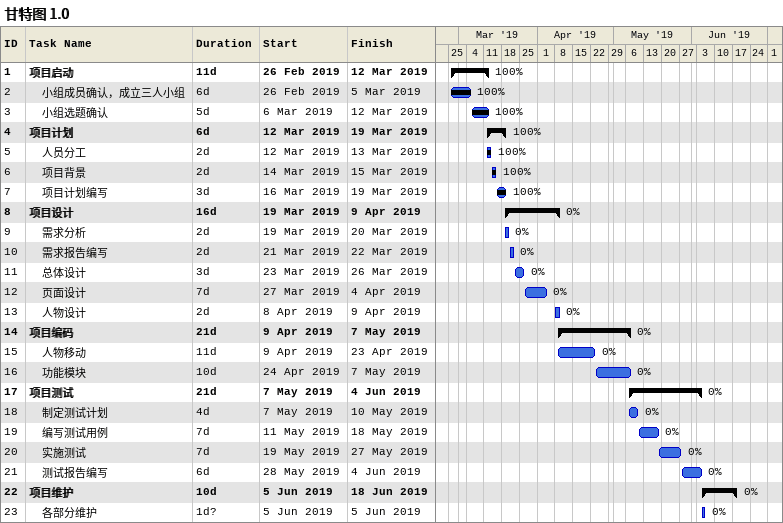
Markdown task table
甘特图 1.0

| ID | Level | Task | Duration | Start | Finish | % complete |
|---|---|---|---|---|---|---|
| 1 | 1 | **项目启动** | 11d | 2019-02-26 | 2019-03-12 | 100 |
| 2 | 2 | 小组成员确认，成立三人小组 | 6d | 2019-02-26 | 2019-03-05 | 100 |
| 3 | 2 | 小组选题确认 | 5d | 2019-03-06 | 2019-03-12 | 100 |
| 4 | 1 | **项目计划** | 6d | 2019-03-12 | 2019-03-19 | 100 |
| 5 | 2 | 人员分工 | 2d | 2019-03-12 | 2019-03-13 | 100 |
| 6 | 2 | 项目背景 | 2d | 2019-03-14 | 2019-03-15 | 100 |
| 7 | 2 | 项目计划编写 | 3d | 2019-03-16 | 2019-03-19 | 100 |
| 8 | 1 | **项目设计** | 16d | 2019-03-19 | 2019-04-09 | 0 |
| 9 | 2 | 需求分析 | 2d | 2019-03-19 | 2019-03-20 | 0 |
| 10 | 2 | 需求报告编写 | 2d | 2019-03-21 | 2019-03-22 | 0 |
| 11 | 2 | 总体设计 | 3d | 2019-03-23 | 2019-03-26 | 0 |
| 12 | 2 | 页面设计 | 7d | 2019-03-27 | 2019-04-04 | 0 |
| 13 | 2 | 人物设计 | 2d | 2019-04-08 | 2019-04-09 | 0 |
| 14 | 1 | **项目编码** | 21d | 2019-04-09 | 2019-05-07 | 0 |
| 15 | 2 | 人物移动 | 11d | 2019-04-09 | 2019-04-23 | 0 |
| 16 | 2 | 功能模块 | 10d | 2019-04-24 | 2019-05-07 | 0 |
| 17 | 1 | **项目测试** | 21d | 2019-05-07 | 2019-06-04 | 0 |
| 18 | 2 | 制定测试计划 | 4d | 2019-05-07 | 2019-05-10 | 0 |
| 19 | 2 | 编写测试用例 | 7d | 2019-05-11 | 2019-05-18 | 0 |
| 20 | 2 | 实施测试 | 7d | 2019-05-19 | 2019-05-27 | 0 |
| 21 | 2 | 测试报告编写 | 6d | 2019-05-28 | 2019-06-04 | 0 |
| 22 | 1 | **项目维护** | 10d | 2019-06-05 | 2019-06-18 | 0 |
| 23 | 2 | 各部分维护 | 1d? | 2019-06-05 | 2019-06-05 | 0 |
